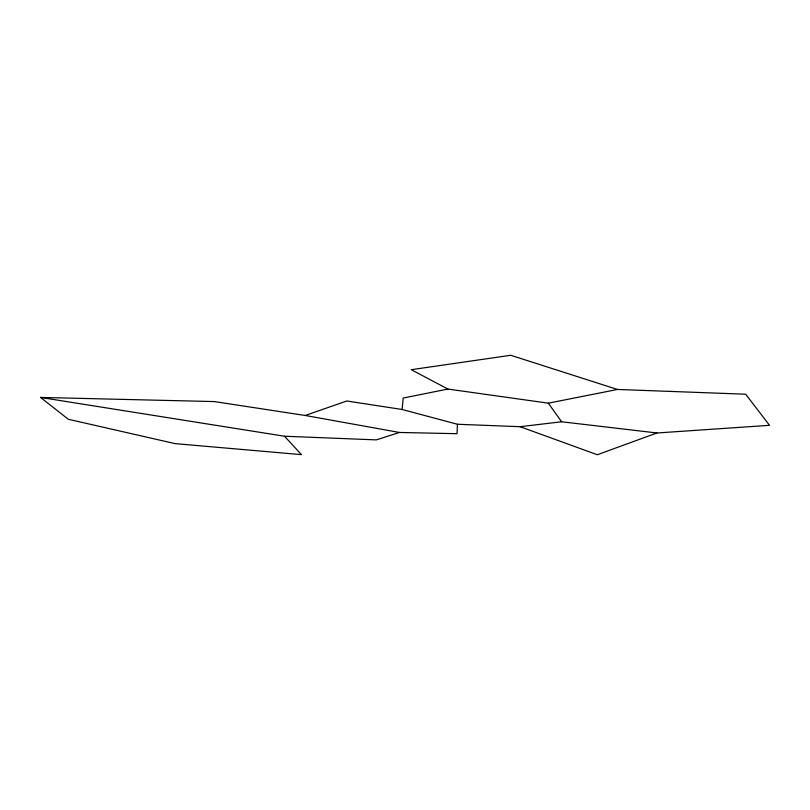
<?xml version="1.0" encoding="UTF-8"?>
<svg xmlns="http://www.w3.org/2000/svg" width="810" height="810" viewBox="0 0 810 810"><rect width="100%" height="100%" fill="white"/><g stroke="black" fill="none" stroke-linecap="round" stroke-linejoin="round"><path stroke-width="1.21" d="M305.248 415.479L346.781 400.99L402.125 409.495L457.417 424.258L457.042 433.694L399.421 432.459L305.248 415.479L214.387 401.578L40.5 397.426L68.303 419.266L175.031 443.617L301.472 454.643L284.512 436.236L40.5 397.426M402.125 409.495L403.177 398.054L447.92 389.053L548.309 403.177L617.453 389.458L745.686 394.207L769.5 425.321L656.961 432.985L561.624 421.767L520.081 426.698L457.417 424.258M656.961 432.985L597.284 454.724L520.081 426.698M399.421 432.459L376.377 439.881L284.512 436.236M617.453 389.458L510.735 355.276L411.257 369.704L447.92 389.053M548.309 403.177L561.624 421.767"/></g></svg>
